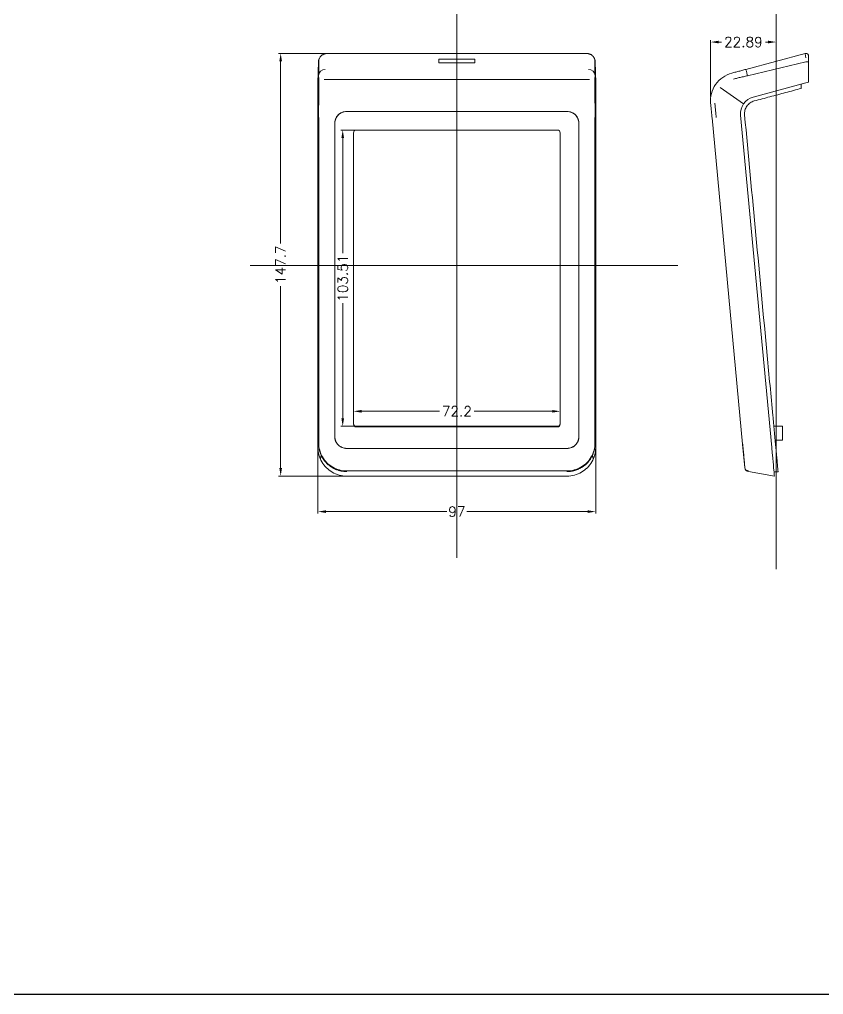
# Model space of a CAD drawing. Header units: millimetres. Extents: x -7059 to -6021, y -2109 to -1551.
# Drawn here: x -6540 to -6259.2, y -2109 to -1768.3 of the extents above; entities that cross this region are included whole.
import ezdxf
from ezdxf.lldxf.tags import DXFTag

# ---------------------------------------------------------------- set-up
doc = ezdxf.new("R2010")
doc.units = ezdxf.units.MM
doc.layers.get('0').update_dxf_attribs({"linetype": 'CONTINUOUS'})
doc.layers.get('Defpoints').update_dxf_attribs({"linetype": 'CONTINUOUS'})
doc.layers.add('5', color=7, linetype='CONTINUOUS', true_color=0xffffff)
doc.styles.add('ROMANC', font='romanc.shx', dxfattribs={"bigfont": 'gbcbig.shx'})
tags = doc.linetypes.add('PHANTOM', pattern=[50.5, 18, -6.5, 6.5, -6.5, 6.5, -6.5]).pattern_tags.tags
tags[14:15] = [DXFTag(74, 4), DXFTag(75, 0), DXFTag(340, '0'), DXFTag(46, 0.0), DXFTag(50, 0.0), DXFTag(44, 0.0), DXFTag(45, 0.0)]
tags[12:13] = [DXFTag(74, 4), DXFTag(75, 0), DXFTag(340, '0'), DXFTag(46, 0.0), DXFTag(50, 0.0), DXFTag(44, 0.0), DXFTag(45, 0.0)]
tags[10:11] = [DXFTag(74, 4), DXFTag(75, 0), DXFTag(340, '0'), DXFTag(46, 0.0), DXFTag(50, 0.0), DXFTag(44, 0.0), DXFTag(45, 0.0)]
tags[8:9] = [DXFTag(74, 4), DXFTag(75, 0), DXFTag(340, '0'), DXFTag(46, 0.0), DXFTag(50, 0.0), DXFTag(44, 0.0), DXFTag(45, 0.0)]
tags[6:7] = [DXFTag(74, 4), DXFTag(75, 0), DXFTag(340, '0'), DXFTag(46, 0.0), DXFTag(50, 0.0), DXFTag(44, 0.0), DXFTag(45, 0.0)]
tags[4:5] = [DXFTag(74, 4), DXFTag(75, 0), DXFTag(340, '0'), DXFTag(46, 0.0), DXFTag(50, 0.0), DXFTag(44, 0.0), DXFTag(45, 0.0)]
doc.dimstyles.new('YanXiu', dxfattribs={"dimtxt": 2.5, "dimasz": 2.2, "dimexe": 0.66, "dimexo": 0.66, "dimgap": 0.66, "dimtad": 0, "dimdsep": 46, "dimtxsty": 'ROMANC', "dimcen": 0, "dimclrd": 256, "dimclre": 131, "dimclrt": 42, "dimazin": 2, "dimtfac": 1, "dimtofl": 0, "dimtmove": 0, "dimatfit": 3, "dimfxl": 0, "dimlwd": 5, "dimlwe": 5, "dimarcsym": 0})

# ---------------------------------------------------------------- blocks, each defined once
blk = doc.blocks.new('*D30')
at = {"color": 7, "lineweight": 0}
for p, q in [((-4722.28, -1516.79), (-4722.28, -1544.59)), ((-4625.28, -1516.79), (-4625.28, -1544.59))]:
    blk.add_line(p, q, dxfattribs=at)
at = {"lineweight": 0}
for p, q in [((-4719.48, -1543.89), (-4677.32, -1543.89)), ((-4628.08, -1543.89), (-4670.25, -1543.89))]:
    blk.add_line(p, q, dxfattribs=at)
for points in [[(-4719.48, -1543.43), (-4719.48, -1544.36), (-4722.28, -1543.89)], [(-4628.08, -1543.43), (-4628.08, -1544.36), (-4625.28, -1543.89)]]:
    blk.add_solid(points)
at = {"layer": 'Defpoints', "color": 0}
for p in [(-4722.28, -1516.09), (-4625.28, -1516.09), (-4625.28, -1543.89)]:
    blk.add_point(p, dxfattribs=at)
at = {"color": 7, "insert": (-4673.78, -1543.89), "char_height": 3.5, "attachment_point": 5, "style": 'ROMANC'}
blk.add_mtext('97', dxfattribs=at)
blk = doc.blocks.new('*D31')
at = {"color": 7, "lineweight": 0}
for p, q in [((-4708.53, -1383.78), (-4736.02, -1383.78)), ((-4712.98, -1531.48), (-4736.02, -1531.48))]:
    blk.add_line(p, q, dxfattribs=at)
at = {"lineweight": 0}
for p, q in [((-4735.32, -1386.58), (-4735.32, -1450.18)), ((-4735.32, -1528.68), (-4735.32, -1465.08))]:
    blk.add_line(p, q, dxfattribs=at)
for points in [[(-4735.78, -1386.58), (-4734.85, -1386.58), (-4735.32, -1383.78)], [(-4735.78, -1528.68), (-4734.85, -1528.68), (-4735.32, -1531.48)]]:
    blk.add_solid(points)
at = {"layer": 'Defpoints', "color": 0}
for p in [(-4735.32, -1383.78), (-4707.83, -1383.78), (-4712.28, -1531.48)]:
    blk.add_point(p, dxfattribs=at)
at = {"color": 7, "insert": (-4735.32, -1457.63), "char_height": 3.5, "attachment_point": 5, "rotation": 90, "style": 'ROMANC'}
blk.add_mtext('147.7', dxfattribs=at)
blk = doc.blocks.new('*D33')
at = {"color": 7, "lineweight": 0}
for p, q in [((-4585.15, -1398.86), (-4585.15, -1379.11)), ((-4562.26, -1403.31), (-4562.26, -1379.11))]:
    blk.add_line(p, q, dxfattribs=at)
at = {"lineweight": 0}
for p, q in [((-4582.35, -1379.81), (-4581.41, -1379.81)), ((-4565.06, -1379.81), (-4566.01, -1379.81))]:
    blk.add_line(p, q, dxfattribs=at)
for points in [[(-4582.35, -1379.34), (-4582.35, -1380.27), (-4585.15, -1379.81)], [(-4565.06, -1379.34), (-4565.06, -1380.27), (-4562.26, -1379.81)]]:
    blk.add_solid(points)
at = {"layer": 'Defpoints', "color": 0}
for p in [(-4585.15, -1379.81), (-4585.15, -1399.56), (-4562.26, -1404.01)]:
    blk.add_point(p, dxfattribs=at)
at = {"color": 7, "insert": (-4573.71, -1379.81), "char_height": 3.5, "attachment_point": 5, "style": 'ROMANC'}
blk.add_mtext('22.89', dxfattribs=at)
blk = doc.blocks.new('*D42')
at = {"color": 7, "lineweight": 0}
for p, q in [((-4709.88, -1506.78), (-4709.88, -1509.54)), ((-4637.68, -1506.78), (-4637.68, -1509.54))]:
    blk.add_line(p, q, dxfattribs=at)
at = {"lineweight": 0}
for p, q in [((-4707.08, -1508.84), (-4679.82, -1508.84)), ((-4640.48, -1508.84), (-4667.75, -1508.84))]:
    blk.add_line(p, q, dxfattribs=at)
for points in [[(-4707.08, -1508.37), (-4707.08, -1509.31), (-4709.88, -1508.84)], [(-4640.48, -1508.37), (-4640.48, -1509.31), (-4637.68, -1508.84)]]:
    blk.add_solid(points)
at = {"layer": 'Defpoints', "color": 0}
for p in [(-4709.88, -1506.08), (-4709.88, -1508.84), (-4637.68, -1506.08)]:
    blk.add_point(p, dxfattribs=at)
at = {"color": 7, "insert": (-4673.78, -1508.84), "char_height": 3.5, "attachment_point": 5, "style": 'ROMANC'}
blk.add_mtext('72.2', dxfattribs=at)
blk = doc.blocks.new('*D43')
at = {"color": 7, "lineweight": 0}
for p, q in [((-4705.91, -1410.57), (-4714.34, -1410.57)), ((-4708.79, -1514.08), (-4714.34, -1514.08))]:
    blk.add_line(p, q, dxfattribs=at)
at = {"lineweight": 0}
for p, q in [((-4713.64, -1413.37), (-4713.64, -1453.63)), ((-4713.64, -1511.28), (-4713.64, -1471.03))]:
    blk.add_line(p, q, dxfattribs=at)
for points in [[(-4714.11, -1413.37), (-4713.17, -1413.37), (-4713.64, -1410.57)], [(-4714.11, -1511.28), (-4713.17, -1511.28), (-4713.64, -1514.08)]]:
    blk.add_solid(points)
at = {"layer": 'Defpoints', "color": 0}
for p in [(-4713.64, -1410.57), (-4705.21, -1410.57), (-4708.09, -1514.08)]:
    blk.add_point(p, dxfattribs=at)
at = {"color": 7, "insert": (-4713.64, -1462.33), "char_height": 3.5, "attachment_point": 5, "rotation": 90, "style": 'ROMANC'}
blk.add_mtext('103.51', dxfattribs=at)

msp = doc.modelspace()

# ---------------------------------------------------------------- linework, layer by layer
at = {"color": 1}
msp.add_lwpolyline([(-7059.182, -1551.116), (-6020.73, -1551.116), (-6020.73, -2108.993), (-7059.182, -2108.993)], close=True, dxfattribs=at)
at = {"layer": '5', "color": 7, "linetype": 'PHANTOM', "lineweight": 0}
for p, q in [((-6387.215, -1697.63), (-6387.215, -1775.225)), ((-6275.696, -1733.99), (-6275.696, -1960.311)), ((-6387.215, -1758.614), (-6387.215, -1956.45)), ((-6459.354, -1854.221), (-6309.992, -1854.221))]:
    msp.add_line(p, q, dxfattribs=at)
at = {"layer": '5', "color": 7, "linetype": 'Continuous', "lineweight": 0}
for p, q in [((-6432.567, -1780.181), (-6432.567, -1780.146)), ((-6341.863, -1780.181), (-6341.863, -1780.146)), ((-6286.308, -1785.725), (-6265.618, -1780.181)), ((-6265.598, -1780.33), (-6265.359, -1781.671)), ((-6435.715, -1790.464), (-6435.528, -1783.085)), ((-6435.528, -1783.085), (-6435.528, -1783.085)), ((-6435.453, -1782.491), (-6435.453, -1787.476)), ((-6393.465, -1782.201), (-6393.465, -1783.487)), ((-6380.965, -1782.201), (-6393.465, -1782.201)), ((-6393.465, -1783.487), (-6380.965, -1783.487)), ((-6380.965, -1783.487), (-6380.965, -1782.201)), ((-6338.977, -1782.491), (-6338.977, -1787.476)), ((-6338.902, -1783.085), (-6338.902, -1783.085)), ((-6338.715, -1790.466), (-6338.902, -1783.085)), ((-6285.717, -1787.931), (-6265.366, -1783.085)), ((-6264.359, -1790.196), (-6264.359, -1783.11)), ((-6435.471, -1789.72), (-6435.715, -1796.695)), ((-6435.715, -1795.384), (-6435.715, -1790.466)), ((-6340.926, -1789.221), (-6433.505, -1789.221)), ((-6338.959, -1789.72), (-6338.715, -1796.695)), ((-6338.715, -1795.384), (-6338.715, -1790.466)), ((-6295.289, -1792.053), (-6287.093, -1797.753)), ((-6283.72, -1795.384), (-6265.366, -1790.466)), ((-6264.359, -1790.196), (-6265.366, -1790.466)), ((-6435.715, -1801.74), (-6435.715, -1795.384)), ((-6338.715, -1801.74), (-6338.715, -1795.384)), ((-6435.715, -1801.74), (-6435.715, -1917.843)), ((-6428.618, -1801.663), (-6428.646, -1801.635)), ((-6425.715, -1800.423), (-6348.715, -1800.423)), ((-6348.715, -1800.464), (-6425.715, -1800.464)), ((-6345.784, -1801.635), (-6345.812, -1801.663)), ((-6338.715, -1801.74), (-6338.715, -1917.843)), ((-6288.141, -1801.74), (-6277.253, -1917.843)), ((-6435.453, -1802.565), (-6435.453, -1916.304)), ((-6429.855, -1914.065), (-6429.855, -1804.761)), ((-6429.815, -1914.065), (-6429.815, -1804.546)), ((-6344.615, -1914.065), (-6344.615, -1804.546)), ((-6344.575, -1914.065), (-6344.575, -1804.761)), ((-6338.977, -1802.565), (-6338.977, -1916.304)), ((-6287.409, -1916.649), (-6298.098, -1802.673)), ((-6423.315, -1909.685), (-6423.315, -1807.931)), ((-6422.315, -1806.935), (-6352.115, -1806.935)), ((-6351.115, -1807.931), (-6351.115, -1909.685)), ((-6422.315, -1910.447), (-6352.115, -1910.447)), ((-6352.115, -1910.68), (-6422.315, -1910.68)), ((-6273.459, -1910.343), (-6276.52, -1910.343)), ((-6273.459, -1912.843), (-6273.459, -1910.343)), ((-6273.459, -1912.843), (-6273.459, -1915.343)), ((-6428.616, -1916.95), (-6428.644, -1916.979)), ((-6345.814, -1916.95), (-6345.786, -1916.979)), ((-6286.635, -1924.904), (-6287.409, -1916.649)), ((-6276.051, -1915.343), (-6273.459, -1915.343)), ((-6434.641, -1920.459), (-6434.851, -1921.904)), ((-6425.715, -1918.148), (-6348.715, -1918.148)), ((-6348.715, -1918.188), (-6425.715, -1918.188)), ((-6339.789, -1920.459), (-6339.579, -1921.904)), ((-6348.715, -1927.843), (-6425.715, -1927.843)), ((-6425.66, -1926.042), (-6348.77, -1926.042)), ((-6276.315, -1927.843), (-6285.402, -1926.241)), ((-6276.453, -1926.386), (-6275.016, -1926.386)), ((-6276.452, -1926.384), (-6275.016, -1926.384)), ((-6275.016, -1926.384), (-6275.016, -1926.384))]:
    msp.add_line(p, q, dxfattribs=at)
at = {"layer": '5', "color": 7, "linetype": 'Continuous', "lineweight": 0, "extrusion": (0, 0, -1)}
for centre, radius, start, end in [((6265.359, -1781.146), 1, 75.00003, 90), ((6265.359, -1781.146), 1, 90, 90.00246), ((6265.359, -1781.146), 1, 90.00246, 179.99989), ((6282.167, -1801.179), 6, 354.64245, 75)]:
    msp.add_arc(centre, radius, start, end, dxfattribs=at)
at = {"layer": '5', "color": 7, "linetype": 'Continuous', "lineweight": 0}
msp.add_arc((-6285.141, -1924.764), 1.5, 185.35755, 260, dxfattribs=at)
for centre, major_axis, ratio, start_param, end_param in [((-6265.359, -1783.11), (-1, 0), 0.0252854, 4.7123159, 4.7191641), ((-6265.359, -1783.11), (-1, 0), 0.0252854, 3.1415927, 4.7123159), ((-6433.17, -1788.006), (2.328, -0.283), 0.9725913, 1.687508, 3.2329353), ((-6341.26, -1788.006), (-2.328, -0.283), 0.9725913, 3.05025, 4.5956773), ((-6285.767, -1788.006), (-0.541, 2.282), 0.0280204, 4.7385668, 6.2839941), ((-6434.718, -1790.464), (0.997, 0.002), 0.2683302, 3.1342797, 3.141067), ((-6422.315, -1807.931), (1, 0), 0.9956314, 1.5707963, 3.1415927), ((-6352.115, -1807.931), (-1, 0), 0.9956314, 3.1415927, 4.712389), ((-6422.315, -1909.451), (1, 0), 0.9956314, 3.1415927, 4.712389), ((-6422.315, -1909.685), (-1, 0), 0.9956314, 0, 1.5707963), ((-6352.115, -1909.451), (1, 0), 0.9956314, 4.712389, 6.2831853), ((-6352.115, -1909.685), (-1, 0), 0.9956314, 1.5707963, 3.1415927)]:
    msp.add_ellipse(centre, major_axis=major_axis, ratio=ratio, start_param=start_param, end_param=end_param, dxfattribs=at)
for points, knots in [([(-6435.528, -1783.085), (-6435.526, -1783.025), (-6435.521, -1782.906), (-6435.499, -1782.729), (-6435.468, -1782.552), (-6435.427, -1782.378), (-6435.375, -1782.207), (-6435.313, -1782.038), (-6435.185, -1781.747), (-6434.948, -1781.354), (-6434.591, -1780.965), (-6434.235, -1780.687), (-6433.91, -1780.494), (-6433.575, -1780.349), (-6433.236, -1780.25), (-6432.9, -1780.191), (-6432.677, -1780.184), (-6432.567, -1780.181)], [0, 0, 0, 0, 0.0389918, 0.0780255, 0.1170849, 0.156154, 0.1952185, 0.2342729, 0.2733218, 0.4038222, 0.5318149, 0.6164791, 0.6984754, 0.7778234, 0.8545684, 0.928687, 1, 1, 1, 1]), ([(-6433.931, -1780.486), (-6433.857, -1780.447), (-6433.78, -1780.41), (-6433.345, -1780.226), (-6432.956, -1780.146), (-6432.567, -1780.146)], [0, 0, 0, 0, 0.1797903, 0.1797903, 1, 1, 1, 1]), ([(-6341.863, -1780.146), (-6341.474, -1780.146), (-6341.085, -1780.226), (-6340.463, -1780.489), (-6340.216, -1780.64), (-6339.996, -1780.822)], [0, 0, 0, 0, 0.5737824, 0.5737824, 1, 1, 1, 1]), ([(-6338.902, -1783.085), (-6338.904, -1783.027), (-6338.909, -1782.916), (-6338.927, -1782.757), (-6338.951, -1782.611), (-6338.979, -1782.478), (-6339.009, -1782.359), (-6339.041, -1782.253), (-6339.073, -1782.16), (-6339.102, -1782.08), (-6339.13, -1782.011), (-6339.154, -1781.956), (-6339.174, -1781.911), (-6339.274, -1781.697), (-6339.488, -1781.347), (-6339.844, -1780.962), (-6340.187, -1780.692), (-6340.506, -1780.502), (-6340.838, -1780.355), (-6341.178, -1780.253), (-6341.521, -1780.191), (-6341.75, -1780.184), (-6341.863, -1780.181)], [0, 0, 0, 0, 0.0377086, 0.0727083, 0.104997, 0.1345729, 0.161434, 0.185579, 0.2070062, 0.2257145, 0.2417026, 0.2549698, 0.2655152, 0.2733381, 0.4098498, 0.5318265, 0.6141404, 0.6947211, 0.7735817, 0.8507371, 0.9262038, 1, 1, 1, 1]), ([(-6264.374, -1783.106), (-6264.374, -1782.816), (-6264.374, -1782.281), (-6264.374, -1781.567), (-6264.374, -1781.169), (-6264.374, -1781.004), (-6264.374, -1780.976), (-6264.374, -1780.976)], [0, 0, 0, 0, 0.2498748, 0.4996714, 0.7492038, 0.8746124, 1, 1, 1, 1]), ([(-6435.411, -1788.609), (-6435.411, -1788.681), (-6435.41, -1788.755), (-6435.407, -1789.238), (-6435.406, -1789.69), (-6435.405, -1790.432), (-6435.405, -1790.69), (-6435.405, -1791.228), (-6435.405, -1791.509), (-6435.406, -1792.365), (-6435.407, -1792.961), (-6435.411, -1793.894), (-6435.412, -1794.212), (-6435.415, -1794.855), (-6435.416, -1795.178), (-6435.422, -1796.149), (-6435.426, -1796.801), (-6435.431, -1797.474), (-6435.432, -1797.49), (-6435.432, -1797.506)], [0, 0, 0, 0, 0.0356742, 0.0356742, 0.2275864, 0.2275864, 0.3235425, 0.3235425, 0.4194986, 0.4194986, 0.6114108, 0.6114108, 0.7073669, 0.7073669, 0.803323, 0.803323, 0.9952351, 0.9952351, 1, 1, 1, 1]), ([(-6338.998, -1797.506), (-6338.999, -1797.487), (-6338.999, -1797.468), (-6339.004, -1796.798), (-6339.008, -1796.146), (-6339.014, -1795.169), (-6339.015, -1794.842), (-6339.018, -1794.202), (-6339.019, -1793.887), (-6339.023, -1792.959), (-6339.024, -1792.359), (-6339.026, -1791.21), (-6339.026, -1790.676), (-6339.024, -1789.934), (-6339.024, -1789.697), (-6339.022, -1789.242), (-6339.021, -1789.025), (-6339.02, -1788.75), (-6339.019, -1788.678), (-6339.019, -1788.608)], [0, 0, 0, 0, 0.0056502, 0.0056502, 0.197534, 0.197534, 0.293476, 0.293476, 0.3894179, 0.3894179, 0.5813017, 0.5813017, 0.7731856, 0.7731856, 0.8691275, 0.8691275, 0.9650694, 0.9650694, 1, 1, 1, 1]), ([(-6286.717, -1801.606), (-6286.768, -1801.069), (-6286.724, -1800.538), (-6286.519, -1799.757), (-6286.429, -1799.507), (-6286.206, -1799.024), (-6286.072, -1798.79), (-6285.766, -1798.35), (-6285.595, -1798.145), (-6285.22, -1797.768), (-6285.014, -1797.594), (-6284.576, -1797.286), (-6284.346, -1797.153), (-6283.864, -1796.928), (-6283.611, -1796.835), (-6283.35, -1796.765)], [0, 0, 0, 0, 0.25, 0.25, 0.375, 0.375, 0.5, 0.5, 0.625, 0.625, 0.75, 0.75, 0.875, 0.875, 1, 1, 1, 1]), ([(-6425.715, -1800.423), (-6425.998, -1800.423), (-6426.275, -1800.452), (-6426.821, -1800.564), (-6427.093, -1800.648), (-6427.607, -1800.869), (-6427.85, -1801.003), (-6428.31, -1801.322), (-6428.526, -1801.506), (-6428.909, -1801.908), (-6429.08, -1802.128), (-6429.379, -1802.605), (-6429.501, -1802.855), (-6429.695, -1803.375), (-6429.766, -1803.649), (-6429.829, -1804.063), (-6429.843, -1804.202), (-6429.857, -1804.481), (-6429.855, -1804.621), (-6429.855, -1804.761)], [0, 0, 0, 0, 0.125, 0.125, 0.25, 0.25, 0.375, 0.375, 0.5, 0.5, 0.625, 0.625, 0.75, 0.75, 0.875, 0.875, 0.9375, 0.9375, 1, 1, 1, 1]), ([(-6425.715, -1800.464), (-6426.252, -1800.464), (-6426.788, -1800.57), (-6427.78, -1800.979), (-6428.235, -1801.282), (-6428.994, -1802.037), (-6429.298, -1802.49), (-6429.708, -1803.477), (-6429.815, -1804.012), (-6429.815, -1804.546)], [0, 0, 0, 0, 0.25, 0.25, 0.5, 0.5, 0.75, 0.75, 1, 1, 1, 1]), ([(-6348.715, -1800.423), (-6348.432, -1800.423), (-6348.155, -1800.452), (-6347.609, -1800.564), (-6347.337, -1800.648), (-6346.823, -1800.869), (-6346.58, -1801.003), (-6346.12, -1801.322), (-6345.905, -1801.506), (-6345.521, -1801.908), (-6345.35, -1802.128), (-6345.051, -1802.605), (-6344.929, -1802.855), (-6344.736, -1803.375), (-6344.664, -1803.649), (-6344.601, -1804.063), (-6344.587, -1804.202), (-6344.573, -1804.481), (-6344.575, -1804.621), (-6344.575, -1804.761)], [0, 0, 0, 0, 0.125, 0.125, 0.25, 0.25, 0.375, 0.375, 0.5, 0.5, 0.625, 0.625, 0.75, 0.75, 0.875, 0.875, 0.9375, 0.9375, 1, 1, 1, 1]), ([(-6348.715, -1800.464), (-6348.178, -1800.464), (-6347.642, -1800.57), (-6346.65, -1800.979), (-6346.195, -1801.282), (-6345.436, -1802.037), (-6345.133, -1802.49), (-6344.722, -1803.477), (-6344.615, -1804.012), (-6344.615, -1804.546)], [0, 0, 0, 0, 0.25, 0.25, 0.5, 0.5, 0.75, 0.75, 1, 1, 1, 1]), ([(-6275.016, -1926.385), (-6275.016, -1926.385), (-6275.016, -1926.384), (-6275.016, -1926.384), (-6275.016, -1926.384), (-6275.015, -1926.387), (-6275.016, -1926.384), (-6275.024, -1926.295), (-6275.032, -1926.214), (-6275.053, -1925.99), (-6275.066, -1925.846), (-6275.099, -1925.492), (-6275.119, -1925.284), (-6275.163, -1924.816), (-6275.187, -1924.555), (-6275.228, -1924.12), (-6275.242, -1923.968), (-6275.272, -1923.652), (-6275.287, -1923.49), (-6275.334, -1922.987), (-6275.368, -1922.631), (-6275.438, -1921.882), (-6275.475, -1921.485), (-6275.551, -1920.676), (-6275.59, -1920.262), (-6275.669, -1919.415), (-6275.71, -1918.978), (-6275.792, -1918.103), (-6275.833, -1917.665), (-6275.957, -1916.351), (-6276.039, -1915.475), (-6276.203, -1913.723), (-6276.285, -1912.847), (-6276.532, -1910.219), (-6276.696, -1908.468), (-6277.517, -1899.708), (-6278.175, -1892.701), (-6281.46, -1857.665), (-6284.089, -1829.635), (-6286.717, -1801.606)], [0, 0, 0, 0, 0.0017054, 0.0017054, 0.0116883, 0.0116883, 0.0216713, 0.0216713, 0.0316542, 0.0316542, 0.0416372, 0.0416372, 0.0516201, 0.0516201, 0.0616031, 0.0616031, 0.0665945, 0.0665945, 0.071586, 0.071586, 0.081569, 0.081569, 0.0915519, 0.0915519, 0.1015348, 0.1015348, 0.1115178, 0.1115178, 0.1215007, 0.1215007, 0.1414666, 0.1414666, 0.1614325, 0.1614325, 0.2013643, 0.2013643, 0.3610914, 0.3610914, 1, 1, 1, 1]), ([(-6429.855, -1914.065), (-6429.855, -1914.338), (-6429.828, -1914.605), (-6429.723, -1915.132), (-6429.644, -1915.394), (-6429.436, -1915.893), (-6429.309, -1916.129), (-6429.009, -1916.577), (-6428.834, -1916.789), (-6428.453, -1917.17), (-6428.244, -1917.34), (-6427.792, -1917.641), (-6427.552, -1917.77), (-6427.054, -1917.976), (-6426.793, -1918.054), (-6426.259, -1918.161), (-6425.988, -1918.188), (-6425.715, -1918.188)], [0, 0, 0, 0, 0.125, 0.125, 0.25, 0.25, 0.375, 0.375, 0.5, 0.5, 0.625, 0.625, 0.75, 0.75, 0.875, 0.875, 1, 1, 1, 1]), ([(-6429.815, -1914.065), (-6429.815, -1914.6), (-6429.708, -1915.134), (-6429.298, -1916.121), (-6428.994, -1916.574), (-6428.235, -1917.33), (-6427.78, -1917.632), (-6426.788, -1918.041), (-6426.252, -1918.148), (-6425.715, -1918.148)], [0, 0, 0, 0, 0.25, 0.25, 0.5, 0.5, 0.75, 0.75, 1, 1, 1, 1]), ([(-6344.615, -1914.065), (-6344.615, -1914.6), (-6344.722, -1915.134), (-6345.133, -1916.121), (-6345.436, -1916.574), (-6346.195, -1917.33), (-6346.65, -1917.632), (-6347.642, -1918.041), (-6348.178, -1918.148), (-6348.715, -1918.148)], [0, 0, 0, 0, 0.25, 0.25, 0.5, 0.5, 0.75, 0.75, 1, 1, 1, 1]), ([(-6344.575, -1914.065), (-6344.575, -1914.338), (-6344.602, -1914.605), (-6344.707, -1915.132), (-6344.786, -1915.394), (-6344.994, -1915.893), (-6345.121, -1916.129), (-6345.421, -1916.577), (-6345.596, -1916.789), (-6345.977, -1917.17), (-6346.186, -1917.34), (-6346.638, -1917.641), (-6346.879, -1917.77), (-6347.376, -1917.976), (-6347.637, -1918.054), (-6348.171, -1918.161), (-6348.442, -1918.188), (-6348.715, -1918.188)], [0, 0, 0, 0, 0.125, 0.125, 0.25, 0.25, 0.375, 0.375, 0.5, 0.5, 0.625, 0.625, 0.75, 0.75, 0.875, 0.875, 1, 1, 1, 1]), ([(-6425.715, -1927.843), (-6426.588, -1927.843), (-6429.206, -1927.501), (-6433.118, -1925.246), (-6435.372, -1921.334), (-6435.715, -1918.716), (-6435.715, -1917.843)], [0, 0, 0, 0, 0.1666667, 0.5, 0.8333333, 1, 1, 1, 1]), ([(-6425.66, -1926.042), (-6426.513, -1926.042), (-6429.076, -1925.707), (-6432.908, -1923.508), (-6435.114, -1919.697), (-6435.451, -1917.15), (-6435.453, -1916.304)], [0, 0, 0, 0, 0.1665061, 0.5004059, 0.8343057, 1, 1, 1, 1]), ([(-6348.77, -1926.042), (-6347.917, -1926.042), (-6345.354, -1925.707), (-6341.522, -1923.508), (-6339.316, -1919.697), (-6338.979, -1917.15), (-6338.977, -1916.304)], [0, 0, 0, 0, 0.1665061, 0.5004059, 0.8343057, 1, 1, 1, 1]), ([(-6348.715, -1927.843), (-6347.842, -1927.843), (-6345.224, -1927.501), (-6341.313, -1925.246), (-6339.058, -1921.334), (-6338.715, -1918.716), (-6338.715, -1917.843)], [0, 0, 0, 0, 0.1666667, 0.5, 0.8333333, 1, 1, 1, 1]), ([(-6287.386, -1916.647), (-6287.346, -1917.071), (-6287.267, -1917.908), (-6287.151, -1919.144), (-6287.041, -1920.323), (-6286.937, -1921.423), (-6286.844, -1922.42), (-6286.763, -1923.287), (-6286.695, -1924.008), (-6286.66, -1924.381), (-6286.645, -1924.541)], [0, 0, 0, 0, 0.1247798, 0.2495561, 0.3744437, 0.4994666, 0.6244859, 0.7495455, 0.8747568, 1, 1, 1, 1]), ([(-6276.315, -1927.843), (-6276.315, -1927.843), (-6276.347, -1927.501), (-6276.559, -1925.246), (-6276.926, -1921.334), (-6277.171, -1918.716), (-6277.253, -1917.843)], [0, 0, 0, 0, 0.1666667, 0.5, 0.8333333, 1, 1, 1, 1]), ([(-6425.66, -1926.241), (-6425.762, -1926.24), (-6425.967, -1926.238), (-6426.273, -1926.223), (-6426.58, -1926.2), (-6426.886, -1926.167), (-6427.192, -1926.124), (-6427.496, -1926.071), (-6427.8, -1926.009), (-6428.101, -1925.937), (-6428.401, -1925.856), (-6428.699, -1925.765), (-6428.994, -1925.664), (-6429.286, -1925.554), (-6429.575, -1925.435), (-6429.861, -1925.306), (-6430.143, -1925.168), (-6430.421, -1925.021), (-6430.694, -1924.866), (-6430.963, -1924.701), (-6431.227, -1924.528), (-6431.486, -1924.346), (-6431.739, -1924.156), (-6431.986, -1923.958), (-6432.227, -1923.751), (-6432.461, -1923.536), (-6432.688, -1923.314), (-6432.918, -1923.074), (-6433.152, -1922.811), (-6433.392, -1922.519), (-6433.63, -1922.205), (-6433.866, -1921.867), (-6434.096, -1921.504), (-6434.319, -1921.116), (-6434.531, -1920.703), (-6434.731, -1920.264), (-6434.914, -1919.8), (-6435.079, -1919.31), (-6435.189, -1918.908), (-6435.245, -1918.67), (-6435.26, -1918.605)], [0, 0, 0, 0, 0.0231131, 0.046268, 0.0694639, 0.0927003, 0.1159767, 0.1392925, 0.1626475, 0.1860417, 0.2094757, 0.23295, 0.256465, 0.2800209, 0.3036171, 0.3272531, 0.3509279, 0.3746404, 0.3983896, 0.4221743, 0.4459934, 0.469846, 0.4937315, 0.5176494, 0.5415999, 0.5655834, 0.5896011, 0.6136547, 0.6408172, 0.6692999, 0.6991032, 0.7302269, 0.76267, 0.7964306, 0.8315058, 0.8678927, 0.9055888, 0.9445928, 0.9849066, 1, 1, 1, 1]), ([(-6348.77, -1926.241), (-6348.667, -1926.24), (-6348.462, -1926.238), (-6348.154, -1926.223), (-6347.846, -1926.2), (-6347.539, -1926.166), (-6347.233, -1926.123), (-6346.927, -1926.07), (-6346.623, -1926.007), (-6346.321, -1925.935), (-6346.02, -1925.853), (-6345.722, -1925.762), (-6345.427, -1925.661), (-6345.135, -1925.55), (-6344.847, -1925.431), (-6344.562, -1925.302), (-6344.281, -1925.165), (-6344.004, -1925.018), (-6343.731, -1924.863), (-6343.463, -1924.699), (-6343.2, -1924.526), (-6342.942, -1924.345), (-6342.69, -1924.155), (-6342.443, -1923.957), (-6342.203, -1923.751), (-6341.969, -1923.536), (-6341.742, -1923.313), (-6341.499, -1923.059), (-6341.239, -1922.765), (-6340.965, -1922.427), (-6340.699, -1922.065), (-6340.441, -1921.679), (-6340.195, -1921.269), (-6339.963, -1920.834), (-6339.746, -1920.374), (-6339.548, -1919.889), (-6339.373, -1919.38), (-6339.242, -1918.919), (-6339.175, -1918.627), (-6339.151, -1918.515)], [0, 0, 0, 0, 0.0230617, 0.0461521, 0.0692734, 0.092428, 0.1156171, 0.1388397, 0.1620947, 0.1853817, 0.2086997, 0.232046, 0.2554168, 0.2788082, 0.3022159, 0.3256408, 0.3490879, 0.3725623, 0.3960691, 0.4196132, 0.4431973, 0.4668211, 0.4904848, 0.5141893, 0.5379359, 0.5617263, 0.585557, 0.6094216, 0.6409562, 0.6735798, 0.7072762, 0.7420531, 0.7779247, 0.8149064, 0.8530136, 0.8922651, 0.9326759, 0.9742203, 1, 1, 1, 1]), ([(-6286.503, -1925.243), (-6286.433, -1925.382), (-6286.261, -1925.631), (-6285.893, -1925.904), (-6285.593, -1926.041), (-6285.43, -1926.053), (-6285.415, -1926.053)], [0, 0, 0, 0, 0.3226372, 0.6503807, 0.9683328, 1, 1, 1, 1])]:
    msp.add_open_spline(points, degree=3, knots=knots, dxfattribs=at)
for points, degree in [([(-6432.567, -1780.146), (-6402.332, -1780.146), (-6372.098, -1780.146), (-6341.863, -1780.146)], 3), ([(-6435.486, -1789.109), (-6435.488, -1789.054), (-6435.493, -1788.945), (-6435.498, -1788.782), (-6435.503, -1788.616), (-6435.507, -1788.447), (-6435.51, -1788.277), (-6435.512, -1788.104), (-6435.513, -1787.989), (-6435.513, -1787.931)], 3), ([(-6338.944, -1789.109), (-6338.942, -1789.054), (-6338.937, -1788.945), (-6338.932, -1788.782), (-6338.927, -1788.616), (-6338.923, -1788.447), (-6338.92, -1788.277), (-6338.918, -1788.104), (-6338.917, -1787.989), (-6338.917, -1787.931)], 3), ([(-6291.202, -1787.036), (-6292.332, -1787.339), (-6294.483, -1788.344), (-6296.994, -1790.867), (-6298.486, -1794.099), (-6298.68, -1796.465), (-6298.571, -1797.629)], 3), ([(-6291.202, -1787.036), (-6290.97, -1786.974), (-6290.506, -1786.849), (-6289.828, -1786.668), (-6289.138, -1786.483), (-6288.44, -1786.296), (-6287.738, -1786.108), (-6287.027, -1785.917), (-6286.549, -1785.789), (-6286.309, -1785.725)], 3), ([(-6290.647, -1789.109), (-6290.412, -1789.054), (-6289.946, -1788.945), (-6289.263, -1788.782), (-6288.568, -1788.616), (-6287.865, -1788.447), (-6287.158, -1788.277), (-6286.442, -1788.104), (-6285.96, -1787.989), (-6285.717, -1787.931)], 3), ([(-6266.929, -1792.365), (-6266.929, -1791.872), (-6266.929, -1791.378), (-6266.929, -1790.885)], 3), ([(-6283.35, -1796.765), (-6281.524, -1796.276), (-6277.874, -1795.298), (-6272.4, -1793.831), (-6268.752, -1792.854), (-6266.929, -1792.365)], 3), ([(-6435.491, -1802.537), (-6435.491, -1802.1), (-6435.49, -1801.252), (-6435.486, -1800.093), (-6435.48, -1798.872), (-6435.473, -1797.96), (-6435.469, -1797.479)], 3), ([(-6338.939, -1802.537), (-6338.939, -1802.1), (-6338.94, -1801.252), (-6338.944, -1800.093), (-6338.95, -1798.872), (-6338.957, -1797.96), (-6338.961, -1797.479)], 3), ([(-6298.098, -1802.673), (-6298.138, -1802.24), (-6298.218, -1801.391), (-6298.326, -1800.236), (-6298.44, -1799.019), (-6298.526, -1798.106), (-6298.571, -1797.629)], 3), ([(-6296.643, -1802.537), (-6296.684, -1802.1), (-6296.764, -1801.252), (-6296.872, -1800.093), (-6296.986, -1798.872), (-6297.071, -1797.96), (-6297.115, -1797.479)], 3), ([(-6286.647, -1924.526), (-6286.654, -1924.713), (-6286.65, -1924.739)], 2), ([(-6286.58, -1924.426), (-6286.644, -1924.741), (-6286.65, -1924.742)], 2), ([(-6286.587, -1925.164), (-6286.55, -1925.3), (-6286.506, -1925.278)], 2)]:
    msp.add_open_spline(points, degree=degree, dxfattribs=at)

# ---------------------------------------------------------------- dimensions: what is measured, and where the dimension line sits
at = {"color": 1}
for base, p1, p2, picture, middle in [((-6298.584, -1776.172), (-6275.696, -1800.373), (-6298.584, -1795.926), '*D33', (-6287.14, -1776.172)), ((-6423.315, -1905.203), (-6351.115, -1902.447), (-6423.315, -1902.447), '*D42', (-6387.215, -1905.203)), ((-6338.715, -1940.258), (-6435.715, -1912.459), (-6338.715, -1912.459), '*D30', (-6387.215, -1940.258))]:
    dim = msp.add_linear_dim(base=base, p1=p1, p2=p2, dimstyle='YanXiu', override={"dimtxt": 3.5, "dimasz": 2.8, "dimexe": 0.69965, "dimexo": 0.69965, "dimgap": 0.69965, "dimclre": 7, "dimclrt": 7, "dimlwd": 0, "dimlwe": 0}, dxfattribs=at)
    dim.commit()
    dim.dimension.update_dxf_attribs({"geometry": picture, "text_midpoint": middle, "insert": (-1713.433, -396.364)})
for base, p1, p2, picture, middle in [((-6448.75, -1780.146), (-6425.715, -1927.843), (-6421.267, -1780.146), '*D31', (-6448.75, -1853.995)), ((-6427.072, -1806.935), (-6421.519, -1910.447), (-6418.641, -1806.935), '*D43', (-6427.072, -1858.691))]:
    dim = msp.add_linear_dim(base=base, p1=p1, p2=p2, angle=90, dimstyle='YanXiu', override={"dimtxt": 3.5, "dimasz": 2.8, "dimexe": 0.69965, "dimexo": 0.69965, "dimgap": 0.69965, "dimclre": 7, "dimclrt": 7, "dimlwd": 0, "dimlwe": 0}, dxfattribs=at)
    dim.commit()
    dim.dimension.update_dxf_attribs({"geometry": picture, "text_midpoint": middle, "insert": (-1713.433, -396.364)})

doc.saveas('drawing.dxf')
